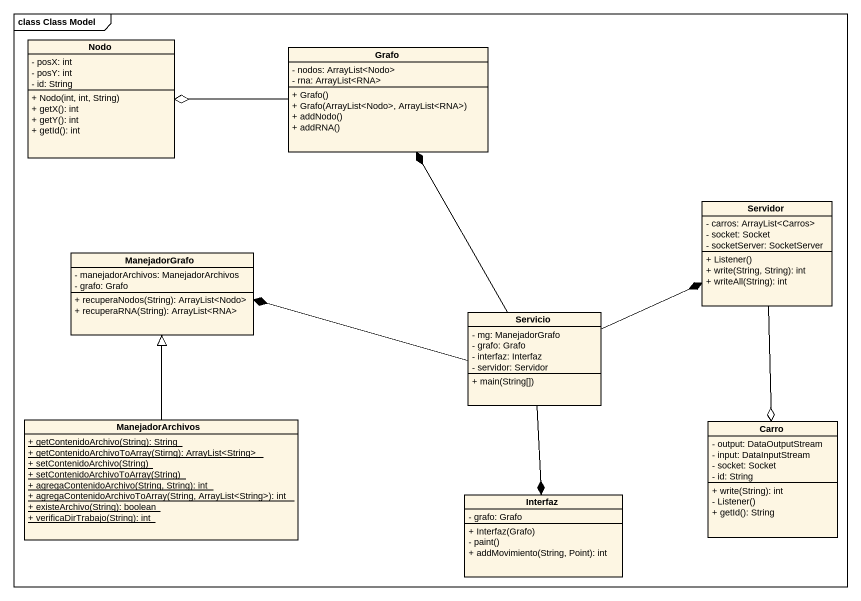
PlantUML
@startuml
mainframe class Class Model
hide circle
hide empty members
skinparam classAttributeIconSize 0
class Nodo {
  - posX: int
  - posY: int
  - id: String
  + Nodo(int, int, String)
  + getX(): int
  + getY(): int
  + getId(): int
}
class Grafo {
  - nodos: ArrayList<Nodo>
  - rna: ArrayList<RNA>
  + Grafo()
  + Grafo(ArrayList<Nodo>, ArrayList<RNA>)
  + addNodo()
  + addRNA()
}
class Servidor {
  - carros: ArrayList<Carros>
  - socket: Socket
  - socketServer: SocketServer
  + Listener()
  + write(String, String): int
  + writeAll(String): int
}
class ManejadorGrafo {
  - manejadorArchivos: ManejadorArchivos
  - grafo: Grafo
  + recuperaNodos(String): ArrayList<Nodo>
  + recuperaRNA(String): ArrayList<RNA>
}
class Servicio {
  - mg: ManejadorGrafo
  - grafo: Grafo
  - interfaz: Interfaz
  - servidor: Servidor
  + main(String[])
}
class ManejadorArchivos {
  {static} + getContenidoArchivo(String): String
  {static} + getContenidoArchivoToArray(Stirng): ArrayList<String>
  {static} + setContenidoArchivo(String)
  {static} + setContenidoArchivoToArray(String)
  {static} + agregaContenidoArchivo(String, String): int
  {static} + agregaContenidoArchivoToArray(String, ArrayList<String>): int
  {static} + existeArchivo(String): boolean
  {static} + verificaDirTrabajo(String): int
}
class Carro {
  - output: DataOutputStream
  - input: DataInputStream
  - socket: Socket
  - id: String
  + write(String): int
  - Listener()
  + getId(): String
}
class Interfaz {
  - grafo: Grafo
  + Interfaz(Grafo)
  - paint()
  + addMovimiento(String, Point): int
}
Grafo -left-o Nodo
Servidor --o Carro
Servicio -up-* Grafo
Servicio -right-* Servidor
Servicio -left-* ManejadorGrafo
Servicio --* Interfaz
ManejadorArchivos -up-|> ManejadorGrafo
@enduml
